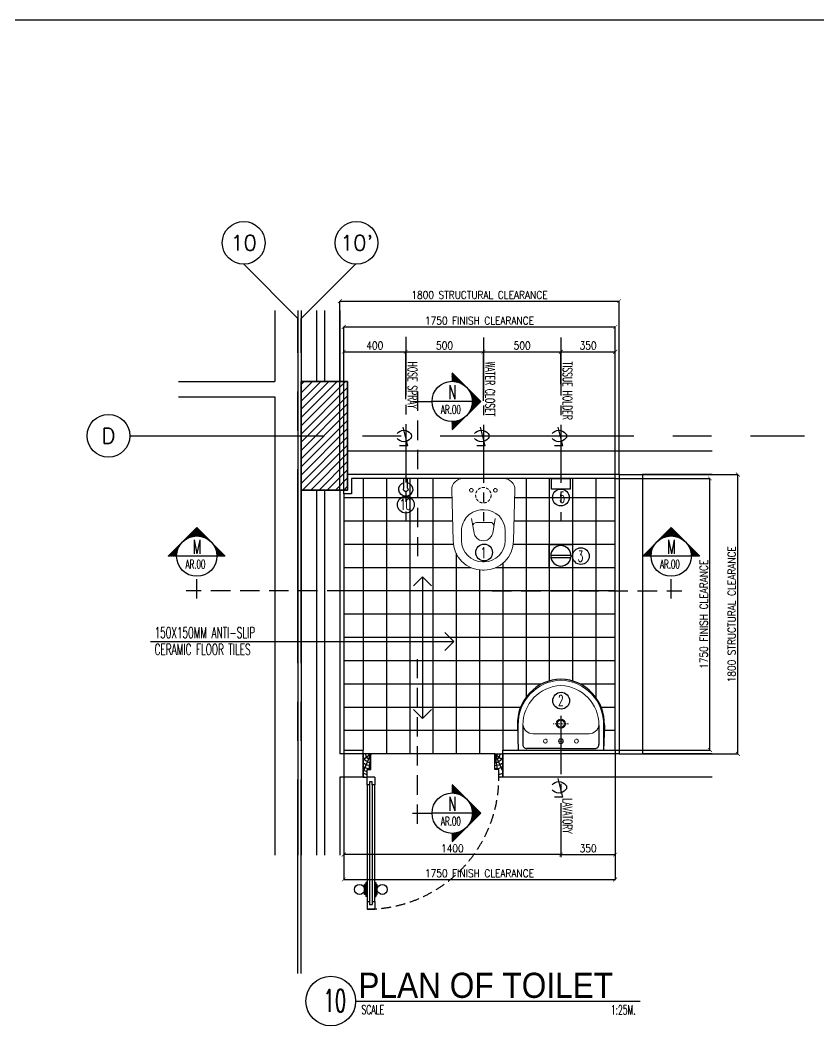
# Model space of a CAD drawing. Extents: x -233600 to -204723, y 166361 to 186286.
# Drawn here: x -214532 to -209382, y 179806 to 186286 of the extents above; entities that cross this region are included whole.
import ezdxf
from ezdxf.enums import TextEntityAlignment as Align

# ---------------------------------------------------------------- set-up
doc = ezdxf.new("R2010")
doc.units = 0
doc.header["$LTSCALE"] = 500
doc.header["$MEASUREMENT"] = 0
for name, pattern in [('CENTER2', [1.125, 0.75, -0.125, 0.125, -0.125]), ('CENTERX2', [4, 2.5, -0.5, 0.5, -0.5]), ('DASHED', [0.75, 0.5, -0.25]), ('HIDDEN', [0.375, 0.25, -0.125]), ('HIDDEN2', [0.1875, 0.125, -0.0625])]:
    doc.linetypes.add(name, pattern=pattern)
doc.layers.get('0').update_dxf_attribs({"linetype": 'CONTINUOUS'})
doc.layers.get('DEFPOINTS').update_dxf_attribs({"linetype": 'CONTINUOUS'})
for name, color, linetype in [('2', 2, 'CONTINUOUS'), ('ARCDIMR', 4, 'CONTINUOUS'), ('AX-CR', 2, 'CONTINUOUS'), ('AX-TXT', 2, 'CONTINUOUS'), ('AXES', 11, 'CENTERX2'), ('AXIS', 11, 'CENTER2'), ('COL', 5, 'CONTINUOUS'), ('DIM-NEW', 4, 'CONTINUOUS'), ('Dimout', 4, 'CONTINUOUS'), ('DOOR', 2, 'CONTINUOUS'), ('DW', 7, 'CONTINUOUS'), ('ELE', 3, 'CONTINUOUS'), ('ELEV-MARK', 6, 'CONTINUOUS'), ('FIX', 2, 'CONTINUOUS'), ('HAT', 8, 'CONTINUOUS'), ('INSUL', 4, 'CONTINUOUS'), ('JUMP', 2, 'CONTINUOUS'), ('Plaster', 7, 'CONTINUOUS'), ('ROOF', 7, 'CONTINUOUS'), ('SANI', 2, 'CONTINUOUS'), ('Tile', 5, 'CONTINUOUS'), ('TITLE', 1, 'CONTINUOUS'), ('TXT', 2, 'CONTINUOUS'), ('TXT1', 2, 'CONTINUOUS'), ('WALL', 6, 'CONTINUOUS'), ('WallPartition', 2, 'CONTINUOUS')]:
    doc.layers.add(name, color=color, linetype=linetype)
doc.styles.add('DIM', font='simplex.shx', dxfattribs={"width": 0.85})
doc.styles.add('ROMANS', font='romans.shx', dxfattribs={"width": 0.6})
doc.styles.add('TTXT', font='swisse.ttf', dxfattribs={"width": 0.9})
doc.dimstyles.new('DIM1-25', dxfattribs={"dimscale": 25, "dimtxt": 2, "dimasz": 1, "dimexe": 0.03, "dimexo": 0.03, "dimgap": 0.6, "dimtad": 1, "dimdec": 0, "dimdsep": 46, "dimtxsty": 'DIM', "dimblk1": 'ARCHTICK', "dimblk2": 'ARCHTICK', "dimsah": 1, "dimcen": 0.09, "dimdle": 0.03, "dimclrd": 256, "dimclrt": 2, "dimadec": 0, "dimazin": 0, "dimtfac": 1, "dimtdec": 0, "dimtix": 1, "dimtmove": 1, "dimatfit": 3, "dimldrblk": 'ARCHTICK', "dimfxl": 0, "dimtvp": 2, "dimtolj": 1, "dimtzin": 0, "dimarcsym": 0})

# ---------------------------------------------------------------- blocks, each defined once
blk = doc.blocks.new('A0-BOX')
at = {"layer": 'TITLE'}
blk.add_line((113.3, 79.7), (0, 79.7), dxfattribs=at)
blk = doc.blocks.new('DOOR90')
at = {"layer": 'DOOR', "color": 0, "linetype": 'ByBlock'}
for p, q in [((-150, 0), (-150, -25)), ((-150, 0), (0, 0)), ((0, -50), (0, 0)), ((-1000, -25), (-1000, -75)), ((-1000, -75), (-1000, -25)), ((-950, -25), (-1000, -25)), ((-970, -42), (-970, -58)), ((-950, -42), (-970, -42)), ((-950, -58), (-970, -58)), ((-950, -25), (-950, -42)), ((-950, -58), (-950, -75)), ((-917.6, -25), (-917.6, -17.8)), ((-827.6, -17.8), (-917.6, -17.8)), ((-905, -17.8), (-905, -8.8)), ((-905, -8.8), (-840.2, -8.8)), ((-905, -17.8), (-840.2, -17.8)), ((-840.2, -17.8), (-840.2, -8.8)), ((-827.6, -25), (-827.6, -17.8)), ((-200, -42), (-200, -25)), ((-200, -25), (-150, -25)), ((-180, -42), (-200, -42)), ((-200, -75), (-200, -58)), ((-200, -58), (-180, -58)), ((-180, -58), (-180, -42)), ((-150, -75), (-150, -25)), ((-150, -25), (-100, -25)), ((-100, -25), (-100, -50)), ((-100, -50), (0, -50)), ((-950, -75), (-1000, -75)), ((-917.6, -75), (-917.6, -82.2)), ((-827.6, -82.2), (-917.6, -82.2)), ((-905, -82.2), (-905, -91.2)), ((-905, -82.2), (-840.2, -82.2)), ((-905, -91.2), (-840.2, -91.2)), ((-840.2, -82.2), (-840.2, -91.2)), ((-827.6, -75), (-827.6, -82.2)), ((-150, -75), (-200, -75)), ((-150, -900), (-150, -875)), ((-150, -875), (-100, -875)), ((0, -900), (-150, -900)), ((-150, -900), (0, -900)), ((-100, -850), (0, -850)), ((-100, -875), (-100, -850)), ((0, -850), (0, -900))]:
    blk.add_line(p, q, dxfattribs=at)
at = {"layer": 'DOOR', "color": 9, "linetype": 'ByBlock'}
for p, q in [((0, -50), (-113.7, 0)), ((0, -50), (-40.1, 0)), ((0, -50), (-100, -36.6)), ((0, -850), (-113.7, -900)), ((0, -850), (-100, -863.4)), ((0, -850), (-40.1, -900))]:
    blk.add_line(p, q, dxfattribs=at)
at = {"layer": 'DOOR', "linetype": 'ByBlock'}
for p, q in [((-200, -25), (-950, -25)), ((-200, -42), (-950, -42)), ((-200, -58), (-950, -58)), ((-950, -75), (-200, -75))]:
    blk.add_line(p, q, dxfattribs=at)
at = {"layer": 'DOOR', "color": 0, "linetype": 'ByBlock'}
for centre in [(-872.6, 23.5), (-872.6, -123.5)]:
    blk.add_circle(centre, 32.4, dxfattribs=at)
at = {"layer": 'DOOR', "color": 9, "linetype": 'ByBlock'}
for centre, radius, start, end in [((0, -50), 154.4, 161.10529, 166.28577), ((0, -50), 134.4, 158.15985, 169.28002), ((0, -50), 94.4, 148.01819, 180), ((0, -50), 74.4, 137.77643, 180), ((0, -50), 114.4, 154.08384, 167.37743), ((0, -50), 54.4, 113.20738, 180), ((0, -50), 34.4, 90, 180), ((0, -50), 14.4, 90, 180), ((0, -850), 154.4, 193.71423, 198.89471), ((0, -850), 134.4, 190.71998, 201.84015), ((0, -850), 94.4, 180, 211.98181), ((0, -850), 74.4, 180, 222.22357), ((0, -850), 54.4, 180, 246.79262), ((0, -850), 34.4, 180, 270), ((0, -850), 14.4, 180, 270)]:
    blk.add_arc(centre, radius, start, end, dxfattribs=at)
at = {"layer": 'DOOR', "linetype": 'HIDDEN', "ltscale": 0.5}
blk.add_arc((-150, -25), 850, 180, 270, dxfattribs=at)
blk = doc.blocks.new('_ARCHTICK')
at = {"color": 0, "linetype": 'ByBlock', "const_width": 0.15}
blk.add_lwpolyline([(-0.5, -0.5), (0.5, 0.5)], dxfattribs=at)
blk = doc.blocks.new('*D109')
at = {"layer": 'DEFPOINTS', "color": 0}
for p in [(-210695.3, 184149.6), (-211045.3, 183940), (-210695.3, 183333.2)]:
    blk.add_point(p, dxfattribs=at)
at = {"layer": 'Dimout', "lineweight": -2}
blk.add_line((-211046, 184149.6), (-210694.5, 184149.6), dxfattribs=at)
at = {"layer": 'Dimout', "color": 0, "lineweight": -2}
for p, q in [((-211045.3, 183940.8), (-211045.3, 184150.4)), ((-210695.3, 183333.9), (-210695.3, 184150.4))]:
    blk.add_line(p, q, dxfattribs=at)
at = {"layer": 'Dimout', "lineweight": -2, "xscale": 25, "yscale": 25, "zscale": 25, "rotation": 180}
blk.add_blockref('_ARCHTICK', (-211045.3, 184149.6), dxfattribs=at)
at = {"layer": 'Dimout', "lineweight": -2, "xscale": 25, "yscale": 25, "zscale": 25}
blk.add_blockref('_ARCHTICK', (-210695.3, 184149.6), dxfattribs=at)
at = {"layer": 'Dimout', "color": 2, "insert": (-210870.3, 184189.6), "char_height": 50, "attachment_point": 5, "style": 'DIM'}
blk.add_mtext('\\A1;350', dxfattribs=at)
blk = doc.blocks.new('*D108')
at = {"layer": 'DEFPOINTS', "color": 0}
for p in [(-211045.3, 184149.6), (-211045.3, 183940), (-211545.3, 183832.2)]:
    blk.add_point(p, dxfattribs=at)
at = {"layer": 'Dimout', "lineweight": -2}
blk.add_line((-211546, 184149.6), (-211044.5, 184149.6), dxfattribs=at)
at = {"layer": 'Dimout', "color": 0, "lineweight": -2}
for p, q in [((-211545.3, 183833), (-211545.3, 184150.4)), ((-211045.3, 183940.8), (-211045.3, 184150.4))]:
    blk.add_line(p, q, dxfattribs=at)
at = {"layer": 'Dimout', "lineweight": -2, "xscale": 25, "yscale": 25, "zscale": 25, "rotation": 180}
blk.add_blockref('_ARCHTICK', (-211545.3, 184149.6), dxfattribs=at)
at = {"layer": 'Dimout', "lineweight": -2, "xscale": 25, "yscale": 25, "zscale": 25}
blk.add_blockref('_ARCHTICK', (-211045.3, 184149.6), dxfattribs=at)
at = {"layer": 'Dimout', "color": 2, "insert": (-211295.3, 184189.6), "char_height": 50, "attachment_point": 5, "style": 'DIM'}
blk.add_mtext('\\A1;500', dxfattribs=at)
blk = doc.blocks.new('*D104')
at = {"layer": 'DEFPOINTS', "color": 0}
for p in [(-210670.3, 184475.7), (-210670.3, 183358.2), (-212470.3, 183258.2)]:
    blk.add_point(p, dxfattribs=at)
at = {"layer": 'Dimout', "lineweight": -2}
blk.add_line((-212471, 184475.7), (-210669.5, 184475.7), dxfattribs=at)
at = {"layer": 'Dimout', "color": 0, "lineweight": -2}
for p, q in [((-212470.3, 183258.9), (-212470.3, 184476.4)), ((-210670.3, 183358.9), (-210670.3, 184476.4))]:
    blk.add_line(p, q, dxfattribs=at)
at = {"layer": 'Dimout', "lineweight": -2, "xscale": 25, "yscale": 25, "zscale": 25, "rotation": 180}
blk.add_blockref('_ARCHTICK', (-212470.3, 184475.7), dxfattribs=at)
at = {"layer": 'Dimout', "lineweight": -2, "xscale": 25, "yscale": 25, "zscale": 25}
blk.add_blockref('_ARCHTICK', (-210670.3, 184475.7), dxfattribs=at)
at = {"layer": 'Dimout', "color": 2, "insert": (-211570.3, 184515.7), "char_height": 50, "attachment_point": 5, "style": 'DIM'}
blk.add_mtext('\\A1;1800 STRUCTURAL CLEARANCE', dxfattribs=at)
blk = doc.blocks.new('*D105')
at = {"layer": 'DEFPOINTS', "color": 0}
for p in [(-210695.3, 184309.8), (-210695.3, 183408.2), (-212445.3, 183233.2)]:
    blk.add_point(p, dxfattribs=at)
at = {"layer": 'Dimout', "lineweight": -2}
blk.add_line((-212446, 184309.8), (-210694.5, 184309.8), dxfattribs=at)
at = {"layer": 'Dimout', "color": 0, "lineweight": -2}
for p, q in [((-212445.3, 183233.9), (-212445.3, 184310.6)), ((-210695.3, 183408.9), (-210695.3, 184310.6))]:
    blk.add_line(p, q, dxfattribs=at)
at = {"layer": 'Dimout', "lineweight": -2, "xscale": 25, "yscale": 25, "zscale": 25, "rotation": 180}
blk.add_blockref('_ARCHTICK', (-212445.3, 184309.8), dxfattribs=at)
at = {"layer": 'Dimout', "lineweight": -2, "xscale": 25, "yscale": 25, "zscale": 25}
blk.add_blockref('_ARCHTICK', (-210695.3, 184309.8), dxfattribs=at)
at = {"layer": 'Dimout', "color": 2, "insert": (-211570.3, 184349.8), "char_height": 50, "attachment_point": 5, "style": 'DIM'}
blk.add_mtext('\\A1;1750 FINISH CLEARANCE', dxfattribs=at)
blk = doc.blocks.new('*D106')
at = {"layer": 'DEFPOINTS', "color": 0}
for p in [(-212045.3, 184149.6), (-212045.3, 183843.3), (-212445.3, 183233.2)]:
    blk.add_point(p, dxfattribs=at)
at = {"layer": 'Dimout', "lineweight": -2}
blk.add_line((-212446, 184149.6), (-212044.5, 184149.6), dxfattribs=at)
at = {"layer": 'Dimout', "color": 0, "lineweight": -2}
for p, q in [((-212445.3, 183233.9), (-212445.3, 184150.4)), ((-212045.3, 183844), (-212045.3, 184150.4))]:
    blk.add_line(p, q, dxfattribs=at)
at = {"layer": 'Dimout', "lineweight": -2, "xscale": 25, "yscale": 25, "zscale": 25, "rotation": 180}
blk.add_blockref('_ARCHTICK', (-212445.3, 184149.6), dxfattribs=at)
at = {"layer": 'Dimout', "lineweight": -2, "xscale": 25, "yscale": 25, "zscale": 25}
blk.add_blockref('_ARCHTICK', (-212045.3, 184149.6), dxfattribs=at)
at = {"layer": 'Dimout', "color": 2, "insert": (-212245.3, 184189.6), "char_height": 50, "attachment_point": 5, "style": 'DIM'}
blk.add_mtext('\\A1;400', dxfattribs=at)
blk = doc.blocks.new('*D107')
at = {"layer": 'DEFPOINTS', "color": 0}
for p in [(-211545.3, 184149.6), (-212045.3, 183843.3), (-211545.3, 183832.2)]:
    blk.add_point(p, dxfattribs=at)
at = {"layer": 'Dimout', "lineweight": -2}
blk.add_line((-212046, 184149.6), (-211544.5, 184149.6), dxfattribs=at)
at = {"layer": 'Dimout', "color": 0, "lineweight": -2}
for p, q in [((-212045.3, 183844), (-212045.3, 184150.4)), ((-211545.3, 183833), (-211545.3, 184150.4))]:
    blk.add_line(p, q, dxfattribs=at)
at = {"layer": 'Dimout', "lineweight": -2, "xscale": 25, "yscale": 25, "zscale": 25, "rotation": 180}
blk.add_blockref('_ARCHTICK', (-212045.3, 184149.6), dxfattribs=at)
at = {"layer": 'Dimout', "lineweight": -2, "xscale": 25, "yscale": 25, "zscale": 25}
blk.add_blockref('_ARCHTICK', (-211545.3, 184149.6), dxfattribs=at)
at = {"layer": 'Dimout', "color": 2, "insert": (-211795.3, 184189.6), "char_height": 50, "attachment_point": 5, "style": 'DIM'}
blk.add_mtext('\\A1;500', dxfattribs=at)
blk = doc.blocks.new('*D110')
at = {"layer": 'DEFPOINTS', "color": 0}
for p in [(-212445.3, 181683.2), (-210695.3, 181508.2), (-210695.3, 180749.4)]:
    blk.add_point(p, dxfattribs=at)
at = {"layer": 'Dimout', "color": 0, "lineweight": -2}
for p, q in [((-212445.3, 181682.4), (-212445.3, 180748.7)), ((-210695.3, 181507.4), (-210695.3, 180748.7))]:
    blk.add_line(p, q, dxfattribs=at)
at = {"layer": 'Dimout', "lineweight": -2}
blk.add_line((-212446, 180749.4), (-210694.5, 180749.4), dxfattribs=at)
at = {"layer": 'Dimout', "lineweight": -2, "xscale": 25, "yscale": 25, "zscale": 25, "rotation": 180}
blk.add_blockref('_ARCHTICK', (-212445.3, 180749.4), dxfattribs=at)
at = {"layer": 'Dimout', "lineweight": -2, "xscale": 25, "yscale": 25, "zscale": 25}
blk.add_blockref('_ARCHTICK', (-210695.3, 180749.4), dxfattribs=at)
at = {"layer": 'Dimout', "color": 2, "insert": (-211570.3, 180789.4), "char_height": 50, "attachment_point": 5, "style": 'DIM'}
blk.add_mtext('\\A1;1750 FINISH CLEARANCE', dxfattribs=at)
blk = doc.blocks.new('*D111')
at = {"layer": 'DEFPOINTS', "color": 0}
for p in [(-210695.3, 181583.2), (-211045.3, 180976.3), (-210695.3, 180909.6)]:
    blk.add_point(p, dxfattribs=at)
at = {"layer": 'Dimout', "color": 0, "lineweight": -2}
for p, q in [((-210695.3, 181582.4), (-210695.3, 180908.9)), ((-211045.3, 180975.6), (-211045.3, 180908.9))]:
    blk.add_line(p, q, dxfattribs=at)
at = {"layer": 'Dimout', "lineweight": -2}
blk.add_line((-211046, 180909.6), (-210694.5, 180909.6), dxfattribs=at)
at = {"layer": 'Dimout', "lineweight": -2, "xscale": 25, "yscale": 25, "zscale": 25, "rotation": 180}
blk.add_blockref('_ARCHTICK', (-211045.3, 180909.6), dxfattribs=at)
at = {"layer": 'Dimout', "lineweight": -2, "xscale": 25, "yscale": 25, "zscale": 25}
blk.add_blockref('_ARCHTICK', (-210695.3, 180909.6), dxfattribs=at)
at = {"layer": 'Dimout', "color": 2, "insert": (-210870.3, 180949.6), "char_height": 50, "attachment_point": 5, "style": 'DIM'}
blk.add_mtext('\\A1;350', dxfattribs=at)
blk = doc.blocks.new('LAV1')
at = {"layer": 'FIX', "linetype": 'DASHED', "lineweight": 20, "ltscale": 0.05}
for p, q in [((-0.5, 170), (-0.5, 270)), ((-0.5, 170), (-0.5, 270)), ((49.5, 220), (-50.5, 220))]:
    blk.add_line(p, q, dxfattribs=at)
at = {"layer": 'FIX', "linetype": 'ByBlock', "ltscale": 0.3}
for p, q in [((-280, 210), (-275, 50)), ((-245, 210), (-245, 85)), ((245, 210), (245, 85)), ((280, 210), (275, 50)), ((0, 60), (-220.2, 60)), ((0, 60), (220.2, 60))]:
    blk.add_line(p, q, dxfattribs=at)
at = {"layer": 'FIX', "linetype": 'Continuous', "lineweight": 20}
for p, q in [((-275, 210), (-275, 50)), ((275, 210), (275, 50)), ((0, 155), (-181.4, 155)), ((0, 155), (181.4, 155)), ((0, 50), (-275, 50)), ((0, 50), (-252.5, 50)), ((0, 50), (252.5, 50)), ((0, 50), (275, 50))]:
    blk.add_line(p, q, dxfattribs=at)
at = {"layer": 'FIX', "lineweight": 20}
for p, q in [((15.6, 107.5), (-15.5, 107.5)), ((0, 92), (0, 123))]:
    blk.add_line(p, q, dxfattribs=at)
for centre, radius in [((-0.5, 220), 29.5), ((-0.5, 220), 22.5), ((0, 107.5), 15.5)]:
    blk.add_circle(centre, radius, dxfattribs=at)
at = {"layer": 'FIX', "linetype": 'HIDDEN', "lineweight": 20, "ltscale": 0.05}
for centre in [(-100, 107.5), (100, 107.5)]:
    blk.add_circle(centre, 12.4, dxfattribs=at)
at = {"layer": 'FIX', "linetype": 'ByBlock', "ltscale": 0.3}
for centre, radius, start, end in [((6.9, 220), 287, 91.37765, 182.00641), ((-6.9, 220), 287, 357.99359, 88.62235), ((-220.1, 84.9), 24.9, 179.70214, 269.94861), ((220.1, 84.9), 24.9, 270.05139, 0.29786)]:
    blk.add_arc(centre, radius, start, end, dxfattribs=at)
at = {"layer": 'FIX', "linetype": 'Continuous', "lineweight": 20}
for centre, radius, start, end in [((8.4, 216.7), 283.4, 91.6988, 181.35097), ((7.6, 212.5), 252.7, 91.73281, 180.48842), ((-8.4, 216.7), 283.4, 358.64903, 88.3012), ((-7.6, 212.5), 252.7, 359.51158, 88.26719), ((-179.2, 221.8), 66.9, 190.20056, 268.07863), ((179.2, 221.8), 66.9, 271.92137, 349.79944)]:
    blk.add_arc(centre, radius, start, end, dxfattribs=at)
blk = doc.blocks.new('*X7')
at = {"color": 0}
for p, q in [((14608, 7877), (14819, 8088)), ((14625, 7890), (14821, 8086)), ((14637, 7899), (14823, 8084)), ((14647, 7905), (14825, 8082)), ((14656, 7910), (14826, 8081)), ((14664, 7915), (14828, 8079)), ((14671, 7919), (14830, 8077)), ((14678, 7922), (14832, 8075)), ((14685, 7925), (14833, 8073)), ((14691, 7928), (14835, 8072)), ((14697, 7930), (14837, 8070)), ((14703, 7933), (14839, 8068)), ((14709, 7935), (14841, 8066)), ((14714, 7937), (14842, 8065)), ((14719, 7938), (14844, 8063)), ((14725, 7940), (14846, 8061)), ((14730, 7941), (14848, 8059)), ((14734, 7943), (14849, 8058)), ((14739, 7944), (14851, 8056)), ((14744, 7945), (14853, 8054)), ((14749, 7946), (14855, 8052)), ((14753, 7947), (14856, 8051)), ((14757, 7948), (14858, 8049)), ((14762, 7949), (14860, 8047)), ((14766, 7950), (14862, 8045)), ((14770, 7950), (14863, 8043)), ((14774, 7951), (14865, 8042)), ((14778, 7951), (14867, 8040)), ((14782, 7952), (14869, 8038)), ((14786, 7952), (14871, 8036)), ((14790, 7953), (14872, 8035)), ((14794, 7953), (14874, 8033)), ((14798, 7953), (14876, 8031)), ((14802, 7953), (14878, 8029)), ((14805, 7954), (14879, 8028)), ((14809, 7954), (14881, 8026)), ((14813, 7954), (14883, 8024)), ((14816, 7954), (14885, 8022)), ((14820, 7954), (14886, 8020)), ((14823, 7954), (14888, 8019)), ((14827, 7954), (14890, 8017)), ((14830, 7954), (14892, 8015)), ((14834, 7953), (14894, 8013)), ((14837, 7953), (14895, 8012)), ((14840, 7953), (14897, 8010)), ((14844, 7953), (14899, 8008)), ((14847, 7953), (14901, 8006)), ((14850, 7952), (14902, 8005)), ((14853, 7952), (14904, 8003)), ((14856, 7952), (14906, 8001)), ((14860, 7951), (14908, 7999)), ((14863, 7951), (14909, 7997)), ((14866, 7950), (14911, 7996)), ((14869, 7950), (14913, 7994)), ((14872, 7949), (14915, 7992)), ((14875, 7949), (14917, 7990)), ((14878, 7948), (14918, 7989)), ((14881, 7948), (14920, 7987)), ((14884, 7947), (14922, 7985)), ((14887, 7947), (14924, 7983)), ((14890, 7946), (14925, 7982)), ((14893, 7945), (14927, 7980)), ((14895, 7945), (14929, 7978)), ((14898, 7944), (14931, 7976)), ((14901, 7943), (14932, 7974)), ((14904, 7942), (14934, 7973)), ((14907, 7942), (14936, 7971)), ((14909, 7941), (14938, 7969)), ((14912, 7940), (14939, 7967)), ((14915, 7939), (14941, 7966)), ((14917, 7938), (14943, 7964)), ((14920, 7937), (14945, 7962)), ((14923, 7937), (14947, 7960)), ((14925, 7936), (14948, 7959)), ((14928, 7935), (14950, 7957)), ((14931, 7934), (14952, 7955)), ((14933, 7933), (14954, 7953)), ((14936, 7932), (14955, 7952)), ((14938, 7931), (14957, 7950)), ((14941, 7930), (14959, 7948)), ((14943, 7929), (14961, 7946)), ((14946, 7928), (14962, 7944)), ((14948, 7927), (14964, 7943)), ((14951, 7926), (14966, 7941)), ((14953, 7925), (14968, 7939)), ((14360, 7629), (14571, 7839)), ((14364, 7629), (14557, 7822)), ((14368, 7629), (14549, 7810)), ((14371, 7629), (14542, 7800)), ((14375, 7629), (14537, 7791)), ((14378, 7629), (14533, 7783)), ((14956, 7923), (14970, 7937)), ((14958, 7922), (14971, 7936)), ((14960, 7921), (14973, 7934)), ((14963, 7920), (14975, 7932)), ((14965, 7919), (14977, 7930)), ((14967, 7918), (14978, 7929)), ((14970, 7916), (14980, 7927)), ((14972, 7915), (14982, 7925)), ((14974, 7914), (14984, 7923)), ((14977, 7913), (14985, 7921)), ((14979, 7911), (14987, 7920)), ((14981, 7910), (14989, 7918)), ((14983, 7909), (14991, 7916)), ((14986, 7908), (14993, 7914)), ((14988, 7906), (14994, 7913)), ((14990, 7905), (14996, 7911)), ((14992, 7903), (14998, 7909)), ((14994, 7902), (15000, 7907)), ((14997, 7901), (15001, 7906)), ((14999, 7899), (15003, 7904)), ((15001, 7898), (15005, 7902)), ((15003, 7896), (15007, 7900)), ((15005, 7895), (15008, 7898)), ((15007, 7894), (15010, 7897)), ((15009, 7892), (15012, 7895)), ((15011, 7891), (15014, 7893)), ((15013, 7889), (15016, 7891)), ((15015, 7888), (15017, 7890)), ((15017, 7886), (15019, 7888)), ((15019, 7884), (15021, 7886)), ((15021, 7883), (15023, 7884)), ((15023, 7881), (15024, 7883)), ((15025, 7880), (15026, 7881)), ((15027, 7878), (15028, 7879)), ((15029, 7877), (15030, 7877)), ((15031, 7875), (15031, 7875)), ((15033, 7873), (15033, 7874)), ((15035, 7872), (15035, 7872)), ((15036, 7870), (15037, 7870)), ((15038, 7868), (15038, 7868)), ((15040, 7867), (15040, 7867)), ((15042, 7865), (15042, 7865)), ((15044, 7863), (15044, 7863)), ((15046, 7861), (15046, 7861)), ((15047, 7860), (15047, 7860)), ((15051, 7856), (15051, 7856)), ((15053, 7854), (15053, 7854)), ((15054, 7852), (15054, 7853)), ((15056, 7851), (15056, 7851)), ((15058, 7849), (15058, 7849)), ((15059, 7847), (15060, 7847)), ((15061, 7845), (15061, 7845)), ((15063, 7843), (15063, 7844)), ((15064, 7841), (15065, 7842)), ((15066, 7839), (15067, 7840)), ((15068, 7837), (15069, 7838)), ((15069, 7836), (15070, 7837)), ((15071, 7834), (15072, 7835)), ((15072, 7832), (15074, 7833)), ((15074, 7830), (15076, 7831)), ((15076, 7828), (15077, 7830)), ((15077, 7826), (15079, 7828)), ((15079, 7824), (15081, 7826)), ((15080, 7822), (15083, 7824)), ((15082, 7820), (15084, 7822)), ((15083, 7818), (15086, 7821)), ((15085, 7815), (15088, 7819)), ((15086, 7813), (15090, 7817)), ((15087, 7811), (15092, 7815)), ((15089, 7809), (15093, 7814)), ((15090, 7807), (15095, 7812)), ((15092, 7805), (15097, 7810)), ((15093, 7803), (15099, 7808)), ((15094, 7801), (15100, 7807)), ((15096, 7798), (15102, 7805)), ((15097, 7796), (15104, 7803)), ((15098, 7794), (15106, 7801)), ((15100, 7792), (15107, 7799)), ((15101, 7790), (15109, 7798)), ((15102, 7787), (15111, 7796)), ((15104, 7785), (15113, 7794)), ((15105, 7783), (15115, 7792)), ((15106, 7780), (15116, 7791)), ((15107, 7778), (15118, 7789)), ((15108, 7776), (15120, 7787)), ((15110, 7773), (15122, 7785)), ((15111, 7771), (15123, 7784)), ((15112, 7769), (15125, 7782)), ((15113, 7766), (15127, 7780)), ((15114, 7764), (15129, 7778)), ((15115, 7761), (15130, 7777)), ((14382, 7629), (14529, 7776)), ((14385, 7629), (14525, 7769)), ((14389, 7629), (14522, 7762)), ((14392, 7629), (14519, 7756)), ((14396, 7629), (14517, 7750)), ((14399, 7629), (14515, 7744)), ((14403, 7629), (14513, 7739)), ((14406, 7629), (14511, 7733)), ((14410, 7629), (14509, 7728)), ((14413, 7629), (14507, 7723)), ((14417, 7629), (14506, 7718)), ((14421, 7629), (14505, 7713)), ((14424, 7629), (14503, 7708)), ((14428, 7629), (14502, 7703)), ((14431, 7629), (14501, 7699)), ((14435, 7629), (14500, 7694)), ((14438, 7629), (14499, 7690)), ((14442, 7629), (14499, 7686)), ((14445, 7629), (14498, 7681)), ((14449, 7629), (14497, 7677)), ((14452, 7629), (14497, 7673)), ((14456, 7629), (14496, 7669)), ((14459, 7629), (14496, 7665)), ((14463, 7629), (14495, 7661)), ((14466, 7629), (14495, 7657)), ((14470, 7629), (14494, 7653)), ((14474, 7629), (14494, 7649)), ((14477, 7629), (14494, 7646)), ((14481, 7629), (14494, 7642)), ((14484, 7629), (14494, 7638)), ((14488, 7629), (14494, 7635)), ((14491, 7629), (14494, 7631)), ((15116, 7759), (15132, 7775)), ((15117, 7756), (15134, 7773)), ((15118, 7754), (15136, 7771)), ((15119, 7751), (15137, 7769)), ((15121, 7749), (15139, 7768)), ((15122, 7746), (15141, 7766)), ((15122, 7744), (15143, 7764)), ((15123, 7741), (15145, 7762)), ((15124, 7739), (15146, 7761)), ((15125, 7736), (15148, 7759)), ((15126, 7733), (15150, 7757)), ((15127, 7731), (15152, 7755)), ((15128, 7728), (15153, 7754)), ((15129, 7725), (15155, 7752)), ((15130, 7723), (15157, 7750)), ((15130, 7720), (15159, 7748)), ((15131, 7717), (15160, 7746)), ((15132, 7714), (15162, 7745)), ((15133, 7712), (15164, 7743)), ((15133, 7709), (15166, 7741)), ((15134, 7706), (15168, 7739)), ((15135, 7703), (15169, 7738)), ((15136, 7700), (15171, 7736)), ((15136, 7697), (15173, 7734)), ((15137, 7695), (15175, 7732)), ((15137, 7692), (15176, 7731)), ((15138, 7689), (15178, 7729)), ((15139, 7686), (15180, 7727)), ((15139, 7683), (15182, 7725)), ((15140, 7680), (15183, 7723)), ((15140, 7676), (15185, 7722)), ((15140, 7673), (15187, 7720)), ((15141, 7670), (15189, 7718)), ((15141, 7667), (15191, 7716)), ((15142, 7664), (15192, 7715)), ((15142, 7661), (15194, 7713)), ((15142, 7658), (15196, 7711)), ((15143, 7654), (15198, 7709)), ((15143, 7651), (15199, 7708)), ((15143, 7648), (15201, 7706)), ((15143, 7644), (15203, 7704)), ((15143, 7641), (15205, 7702)), ((15143, 7637), (15206, 7700)), ((15143, 7634), (15208, 7699)), ((15144, 7631), (15210, 7697)), ((15145, 7629), (15212, 7695)), ((15149, 7629), (15214, 7693)), ((15152, 7629), (15215, 7692)), ((15156, 7629), (15217, 7690)), ((15159, 7629), (15219, 7688)), ((15163, 7629), (15221, 7686)), ((15167, 7629), (15222, 7685)), ((15170, 7629), (15224, 7683)), ((15174, 7629), (15226, 7681)), ((15177, 7629), (15228, 7679)), ((15181, 7629), (15229, 7678)), ((15184, 7629), (15231, 7676)), ((15188, 7629), (15233, 7674)), ((15191, 7629), (15235, 7672)), ((15195, 7629), (15236, 7670)), ((15198, 7629), (15238, 7669)), ((15202, 7629), (15240, 7667)), ((15205, 7629), (15242, 7665)), ((15209, 7629), (15244, 7663)), ((15212, 7629), (15245, 7662)), ((15216, 7629), (15247, 7660)), ((15220, 7629), (15249, 7658)), ((15223, 7629), (15251, 7656)), ((15227, 7629), (15252, 7655)), ((15230, 7629), (15254, 7653)), ((15234, 7629), (15256, 7651)), ((15237, 7629), (15258, 7649)), ((15241, 7629), (15259, 7647)), ((15244, 7629), (15261, 7646)), ((15248, 7629), (15263, 7644)), ((15251, 7629), (15265, 7642)), ((15255, 7629), (15267, 7640)), ((15258, 7629), (15268, 7639)), ((15262, 7629), (15270, 7637)), ((15266, 7629), (15272, 7635)), ((15269, 7629), (15274, 7633)), ((15273, 7629), (15275, 7632)), ((15276, 7629), (15277, 7630))]:
    blk.add_line(p, q, dxfattribs=at)
blk = doc.blocks.new('SCNTR', base_point=(3632.66, 549.66))
for q in [(3633.89, 554.57), (3636.1, 543.44)]:
    blk.add_line((3631.12, 543.44), q)
for centre, radius, start, end in [((3630.8, 549.38), 1.99, 133.30843, 182.47887), ((3630.8, 549.21), 1.99, 177.52113, 226.69157), ((3633.47, 547.5), 5.23, 39.48835, 140.51165), ((3633.47, 551.09), 5.23, 219.48835, 320.51165)]:
    blk.add_arc(centre, radius, start, end)
blk = doc.blocks.new('*D112')
at = {"layer": 'DEFPOINTS', "color": 0}
for p in [(-212445.3, 181583.2), (-211045.3, 180976.3), (-212445.3, 180909.6)]:
    blk.add_point(p, dxfattribs=at)
at = {"layer": 'Dimout', "color": 0, "lineweight": -2}
for p, q in [((-212445.3, 181582.4), (-212445.3, 180908.9)), ((-211045.3, 180975.6), (-211045.3, 180908.9))]:
    blk.add_line(p, q, dxfattribs=at)
at = {"layer": 'Dimout', "lineweight": -2}
blk.add_line((-211044.5, 180909.6), (-212446, 180909.6), dxfattribs=at)
at = {"layer": 'Dimout', "lineweight": -2, "xscale": 25, "yscale": 25, "zscale": 25, "rotation": 180}
blk.add_blockref('_ARCHTICK', (-212445.3, 180909.6), dxfattribs=at)
at = {"layer": 'Dimout', "lineweight": -2, "xscale": 25, "yscale": 25, "zscale": 25}
blk.add_blockref('_ARCHTICK', (-211045.3, 180909.6), dxfattribs=at)
at = {"layer": 'Dimout', "color": 2, "insert": (-211745.3, 180949.6), "char_height": 50, "attachment_point": 5, "style": 'DIM'}
blk.add_mtext('\\A1;1400', dxfattribs=at)
blk = doc.blocks.new('A$C785E76E1')
at = {"layer": 'JUMP'}
for p, q in [((0.033, 0.0529), (0.033, 0.1149)), ((0.057, 0.0529), (0.057, 0.1149))]:
    blk.add_line(p, q, dxfattribs=at)
for radius, start, end in [(0.045, 105.47818, 74.52182), (0.0144, 146.44269, 33.55731)]:
    blk.add_arc((0.045, 0.045), radius, start, end, dxfattribs=at)
blk = doc.blocks.new('A$C67076F16')
at = {"layer": 'DIM-NEW'}
for p, q in [((0.0127, 0.0913), (0.1876, 0.0913)), ((0.0138, 0.1136), (0.1863, 0.1136))]:
    blk.add_line(p, q, dxfattribs=at)
at = {"layer": 'DW'}
blk.add_lwpolyline([(0, 0.2), (0, 0), (0.2, 0), (0.2, 0.2)], close=True, dxfattribs=at)
at = {"layer": 'FIX', "color": 2}
blk.add_circle((0.1, 0.0983), 0.0876, dxfattribs=at)
blk = doc.blocks.new('AXU')
at = {"layer": 'AX-CR'}
blk.add_circle((0, 350), 350, dxfattribs=at)
at = {"layer": 'AX-TXT', "style": 'ROMANS'}
blk.add_attdef('AX', text='', height=250, dxfattribs=at).set_placement((0, 350), align=Align.MIDDLE)
blk = doc.blocks.new('WC1')
at = {"layer": 'FIX', "lineweight": 20}
for p, q in [((-210, 203.8), (-538, 193.8)), ((-475, 140.8), (-538, 140.8)), ((-394.8, 75.7), (-490.4, 60.1)), ((-727, 4.8), (-727, -4.8)), ((-674, 4.8), (-674, -4.8)), ((-533.7, 24.2), (-539.5, 0)), ((-539.5, 0), (-533.7, -24.2)), ((-339, 4.8), (-339, -4.8)), ((-490.4, -60.1), (-394.8, -75.7)), ((-538, -140.8), (-475, -140.8)), ((-538, -193.8), (-210, -203.8))]:
    blk.add_line(p, q, dxfattribs=at)
at = {"layer": 'FIX', "linetype": 'Continuous', "lineweight": 20}
blk.add_line((-420.1, -47.3), (-420.4, 44.6), dxfattribs=at)
at = {"layer": 'FIX', "lineweight": 20}
blk.add_lwpolyline([(-213.2, -203.8), (-210, -203.8, 0.414214), (-137, -130.8), (-137, 0), (-137, 130.8, 0.414214), (-210, 203.8)], format="xyb", dxfattribs=at)
at = {"layer": 'FIX', "linetype": 'HIDDEN', "lineweight": 20, "ltscale": 0.05}
for centre in [(-213.2, 77.5), (-213.2, -77.5)]:
    blk.add_circle(centre, 11.6, dxfattribs=at)
at = {"layer": 'FIX', "linetype": 'HIDDEN2', "lineweight": 20, "ltscale": 0.3}
blk.add_circle((-245, 0), 49.8, dxfattribs=at)
at = {"layer": 'FIX', "lineweight": 20}
for centre, radius, start, end in [((-538, 4.8), 189, 90, 180), ((-538, 4.8), 136, 90, 180), ((-475, 4.8), 136, 360, 90), ((-473, -6.9), 68.2, 128.92417, 152.84682), ((-464.4, -17.6), 82, 108.49595, 128.92417), ((-538, -4.8), 189, 180, 270), ((-538, -4.8), 136, 180, 270), ((-473, 6.9), 68.2, 207.15318, 231.07583), ((-464.4, 17.6), 82, 231.07583, 251.50405), ((-475, -4.8), 136, 270, 0)]:
    blk.add_arc(centre, radius, start, end, dxfattribs=at)
at = {"layer": 'FIX', "linetype": 'Continuous', "lineweight": 20}
for centre, start, end in [((-442.7, 45.5), 357.66621, 91.61215), ((-442.4, -45.6), 268.38785, 2.33379)]:
    blk.add_arc(centre, 22.3, start, end, dxfattribs=at)
blk = doc.blocks.new('C11')
at = {"layer": 'HAT'}
h = blk.add_hatch(dxfattribs=at)
h.set_pattern_fill('ANSI31', color=256, scale=300, style=0)
h.set_pattern_definition([(45, (-248556.182, -75061.005), (-26.5165043, 26.5165043), [])])
h.paths.add_polyline_path([(300, 700), (0, 700), (0, 350), (300, 350)])
h.paths.add_polyline_path([(300, 350), (0, 350), (0, 0), (300, 0)])
at = {"layer": 'COL'}
blk.add_lwpolyline([(300, 700), (300, 0), (0, 0), (0, 700)], close=True, dxfattribs=at)
blk = doc.blocks.new('*D114')
at = {"layer": 'DEFPOINTS', "color": 0}
for p in [(-210695.3, 183333.2), (-210084.3, 183333.2), (-210695.3, 181583.2)]:
    blk.add_point(p, dxfattribs=at)
at = {"layer": 'Dimout', "color": 0, "lineweight": -2}
for p, q in [((-210694.5, 183333.2), (-210083.5, 183333.2)), ((-210694.5, 181583.2), (-210083.5, 181583.2))]:
    blk.add_line(p, q, dxfattribs=at)
at = {"layer": 'Dimout', "lineweight": -2}
blk.add_line((-210084.3, 181582.4), (-210084.3, 183333.9), dxfattribs=at)
at = {"layer": 'Dimout', "lineweight": -2, "xscale": 25, "yscale": 25, "zscale": 25}
for p, rotation in [((-210084.3, 183333.2), 90), ((-210084.3, 181583.2), 270)]:
    blk.add_blockref('_ARCHTICK', p, dxfattribs=dict(at, rotation=rotation))
at = {"layer": 'Dimout', "color": 2, "insert": (-210124.3, 182458.2), "char_height": 50, "attachment_point": 5, "rotation": 90, "style": 'DIM'}
blk.add_mtext('\\A1;1750 FINISH CLEARANCE', dxfattribs=at)
blk = doc.blocks.new('*D113')
at = {"layer": 'DEFPOINTS', "color": 0}
for p in [(-210670.3, 183358.2), (-209904.2, 183358.2), (-210670.3, 181558.2)]:
    blk.add_point(p, dxfattribs=at)
at = {"layer": 'Dimout', "color": 0, "lineweight": -2}
for p, q in [((-210669.5, 183358.2), (-209903.5, 183358.2)), ((-210669.5, 181558.2), (-209903.5, 181558.2))]:
    blk.add_line(p, q, dxfattribs=at)
at = {"layer": 'Dimout', "lineweight": -2}
blk.add_line((-209904.2, 181557.4), (-209904.2, 183358.9), dxfattribs=at)
at = {"layer": 'Dimout', "lineweight": -2, "xscale": 25, "yscale": 25, "zscale": 25}
for p, rotation in [((-209904.2, 183358.2), 90), ((-209904.2, 181558.2), 270)]:
    blk.add_blockref('_ARCHTICK', p, dxfattribs=dict(at, rotation=rotation))
at = {"layer": 'Dimout', "color": 2, "insert": (-209944.2, 182458.2), "char_height": 50, "attachment_point": 5, "rotation": 90, "style": 'DIM'}
blk.add_mtext('\\A1;1800 STRUCTURAL CLEARANCE', dxfattribs=at)

msp = doc.modelspace()

# ---------------------------------------------------------------- linework, layer by layer
at = {"layer": '2'}
msp.add_lwpolyline([(-210985.3, 183333.2), (-210985.3, 183264.3), (-211105.3, 183264.3), (-211105.3, 183333.2)], close=True, dxfattribs=at)
at = {"layer": 'AXES'}
for p, q in [((-212740.3, 184363.3), (-213090.3, 184713.3)), ((-212720.3, 184363.3), (-212370.3, 184713.3)), ((-212740.3, 180143), (-212740.3, 184363.3)), ((-212720.3, 180143), (-212720.3, 184363.3)), ((-213824.2, 183608.2), (-209474.9, 183608.2))]:
    msp.add_line(p, q, dxfattribs=at)
at = {"layer": 'AXIS'}
for p, q in [((-212045.3, 184244.7), (-212045.3, 183062)), ((-211545.3, 184241.7), (-211545.3, 183059)), ((-211045.3, 184241.7), (-211045.3, 183059)), ((-211045.3, 181803.2), (-211045.3, 180893.8))]:
    msp.add_line(p, q, dxfattribs=at)
at = {"layer": 'ELE'}
for p, q in [((-211936.9, 182698.7), (-211936.9, 181785.6)), ((-213691.3, 182282.7), (-211735, 182282.7))]:
    msp.add_line(p, q, dxfattribs=at)
at = {"layer": 'ELEV-MARK', "color": 6}
for p, q in [((-211746.2, 184013.1), (-211562.4, 183829.2)), ((-211616.2, 183829.2), (-211876.2, 183829.2)), ((-211746.2, 183645.4), (-211562.4, 183829.2)), ((-213576.6, 182832.7), (-213392.8, 183016.6)), ((-213208.9, 182832.7), (-213392.8, 183016.6)), ((-210518.1, 182832.7), (-210334.2, 183016.6)), ((-210150.4, 182832.7), (-210334.2, 183016.6)), ((-213262.8, 182832.7), (-213522.8, 182832.7)), ((-210204.2, 182832.7), (-210464.2, 182832.7)), ((-211746.2, 181360.4), (-211562.4, 181176.6)), ((-211616.2, 181176.6), (-211876.2, 181176.6)), ((-211746.2, 180992.7), (-211562.4, 181176.6))]:
    msp.add_line(p, q, dxfattribs=at)
at = {"layer": 'ELEV-MARK', "color": 6, "linetype": 'HIDDEN'}
for p, q in [((-211970.8, 183893.4), (-211970.8, 182833.1)), ((-211876.2, 183827.1), (-212019.6, 183827.1)), ((-213392.8, 182559.4), (-213392.8, 182702.7)), ((-210334.2, 182559.4), (-210334.2, 182702.7)), ((-212238.7, 182608.2), (-213461.2, 182608.2)), ((-211488.3, 182608.2), (-210265.8, 182608.2)), ((-211970.8, 181108.1), (-211970.8, 182168.4)), ((-211876.2, 181174.4), (-212019.6, 181174.4))]:
    msp.add_line(p, q, dxfattribs=at)
at = {"layer": 'ELEV-MARK', "color": 6}
for centre in [(-211746.2, 183829.2), (-213392.8, 182832.7), (-210334.2, 182832.7), (-211746.2, 181176.6)]:
    msp.add_circle(centre, 130, dxfattribs=at)
at = {"layer": 'FIX'}
msp.add_line((-212033.3, 183333.2), (-212057.3, 183333.2), dxfattribs=at)
at = {"layer": 'FIX', "color": 2}
for centre in [(-211045.3, 183210.3), (-212045.3, 183164.3), (-211540.5, 182855.9), (-210916.3, 182833.2), (-211043.6, 181901.2)]:
    msp.add_circle(centre, 54, dxfattribs=at)
at = {"layer": 'INSUL'}
for p, q in [((-212620.3, 184415.5), (-212620.3, 183958.2)), ((-212570.3, 184415.5), (-212570.3, 183958.2)), ((-212620.3, 183258.2), (-212620.3, 180905.2)), ((-212570.3, 183258.2), (-212570.3, 180905.2))]:
    msp.add_line(p, q, dxfattribs=at)
at = {"layer": 'Plaster'}
for p, q in [((-212320.3, 181558.2), (-212320.3, 181583.2)), ((-211420.3, 181558.2), (-211420.3, 181583.2))]:
    msp.add_line(p, q, dxfattribs=at)
msp.add_lwpolyline([(-211420.3, 181583.2), (-210695.3, 181583.2), (-210695.3, 183333.2), (-212395.3, 183333.2), (-212395.3, 183233.2), (-212445.3, 183233.2), (-212445.3, 181583.2), (-212320.3, 181583.2)], dxfattribs=at)
at = {"layer": 'ROOF'}
for p, q in [((-212890.3, 184415.5), (-212890.3, 183958.2)), ((-212740.3, 184415.5), (-212740.3, 180905.2)), ((-213511.6, 183958.2), (-212890.3, 183958.2)), ((-213511.6, 183858.2), (-212890.3, 183858.2)), ((-212890.3, 183858.2), (-212890.3, 180905.2))]:
    msp.add_line(p, q, dxfattribs=at)
at = {"layer": 'SANI', "color": 6}
msp.add_line((-212368.7, 179966.1), (-210534.1, 179966.1), dxfattribs=at)
at = {"layer": 'Tile'}
for p, q in [((-212320.3, 183333.2), (-212320.3, 181583.2)), ((-212170.3, 183333.2), (-212170.3, 181558.2)), ((-212020.3, 183333.2), (-212020.3, 181558.2)), ((-211870.3, 183333.2), (-211870.3, 181558.2)), ((-211270.3, 183333.2), (-211270.3, 181922.4)), ((-211120.3, 183333.2), (-211120.3, 182028.4)), ((-210970.3, 183333.2), (-210970.3, 182028.4)), ((-210820.3, 183333.2), (-210820.3, 181922.4)), ((-211747.5, 183208.2), (-212445.3, 183208.2)), ((-210695.3, 183208.2), (-211343, 183208.2)), ((-211742.9, 183058.2), (-212445.3, 183058.2)), ((-210695.3, 183058.2), (-211347.6, 183058.2)), ((-211737.6, 182908.2), (-212445.3, 182908.2)), ((-210695.3, 182908.2), (-211353, 182908.2)), ((-211720.3, 182850), (-211720.3, 181558.2)), ((-211623.9, 182758.2), (-212445.3, 182758.2)), ((-211570.3, 182745.6), (-211570.3, 181558.2)), ((-210695.3, 182758.2), (-211466.7, 182758.2)), ((-211420.3, 182786.3), (-211420.3, 181583.2)), ((-210695.3, 182608.2), (-212445.3, 182608.2)), ((-210695.3, 182458.2), (-212445.3, 182458.2)), ((-210695.3, 182308.2), (-212445.3, 182308.2)), ((-210695.3, 182158.2), (-212445.3, 182158.2)), ((-211170.3, 182008.2), (-212445.3, 182008.2)), ((-210695.3, 182008.2), (-210920.3, 182008.2)), ((-211305.6, 181858.2), (-212445.3, 181858.2)), ((-210695.3, 181858.2), (-210785, 181858.2)), ((-211321.9, 181708.2), (-212445.3, 181708.2)), ((-210695.3, 181708.2), (-210768.7, 181708.2)), ((-211270.3, 181584), (-211270.3, 181583.2)), ((-210820.3, 181584), (-210820.3, 181583.2)), ((-211470.3, 181558.2), (-212270.3, 181558.2))]:
    msp.add_line(p, q, dxfattribs=at)
at = {"layer": 'TITLE', "color": 6}
msp.add_circle((-212528.7, 179966.1), 160, dxfattribs=at)
at = {"layer": 'WALL'}
for p, q in [((-212720.3, 184415.5), (-212720.3, 183958.2)), ((-212720.3, 183358.2), (-212720.3, 180905.2)), ((-212470.3, 183258.2), (-212470.3, 181558.2)), ((-212470.3, 181408.2), (-212470.3, 180905.2))]:
    msp.add_line(p, q, dxfattribs=at)
at = {"layer": 'WALL', "linetype": 'ByBlock'}
for p, q in [((-212470.3, 184415.5), (-212470.3, 183958.2)), ((-210070.3, 183508.2), (-212420.3, 183508.2)), ((-210670.3, 183358.2), (-212420.3, 183358.2)), ((-210670.3, 183358.2), (-210670.3, 181558.2)), ((-210520.3, 183358.2), (-210520.3, 181558.2)), ((-210070.3, 183358.2), (-210520.3, 183358.2)), ((-212320.3, 181558.2), (-212470.3, 181558.2)), ((-212320.3, 181558.2), (-212320.3, 181408.2)), ((-210670.3, 181558.2), (-211420.3, 181558.2)), ((-211420.3, 181558.2), (-211420.3, 181408.2)), ((-210070.3, 181558.2), (-210520.3, 181558.2)), ((-212320.3, 181408.2), (-212470.3, 181408.2)), ((-210070.3, 181408.2), (-211420.3, 181408.2))]:
    msp.add_line(p, q, dxfattribs=at)
at = {"layer": 'WALL', "linetype": 'ByBlock', "ltscale": 0.3}
msp.add_lwpolyline([(-212420.3, 183958.2), (-212720.3, 183958.2), (-212720.3, 183258.2), (-212420.3, 183258.2)], close=True, dxfattribs=at)
at = {"layer": 'WallPartition', "color": 6}
for points in [[(-211878.9, 182640.7), (-211936.9, 182698.7), (-211994.9, 182640.7)], [(-211793, 182340.7), (-211735, 182282.7), (-211793, 182224.7)], [(-211878.9, 181843.6), (-211936.9, 181785.6), (-211994.9, 181843.6)]]:
    msp.add_lwpolyline(points, dxfattribs=at)

# ---------------------------------------------------------------- block references
at = {"xscale": 250, "yscale": 250, "zscale": 250}
msp.add_blockref('A0-BOX', (-233600.1, 166361.3), dxfattribs=at)
at = {"layer": 'ARCDIMR', "xscale": -10.75199999992037, "yscale": 10.75199999992037, "zscale": 10.752}
for p in [(-212049.7, 183610.5), (-211549.7, 183610.5), (-211049.7, 183610.5), (-211049.7, 181346.8)]:
    msp.add_blockref('SCNTR', p, dxfattribs=at)
at = {"layer": 'AXES'}
ref = msp.add_blockref('AXU', (-213090.3, 184713.3), dxfattribs=dict(at, xscale=0.3942857142857143, yscale=0.3942857142857143, zscale=0.3942857142857143))
ref.add_attrib('AX', '10', dxfattribs={"layer": 'AX-TXT', "color": 6, "height": 98.57, "style": 'ROMANS'}).set_placement((-213090.3, 184851.3), align=Align.MIDDLE)
ref = msp.add_blockref('AXU', (-212362.6, 184713.2), dxfattribs=dict(at, xscale=0.3942857142857143, yscale=0.3942857142857143, zscale=0.3942857142857143))
ref.add_attrib('AX', "10'", dxfattribs={"layer": 'AX-TXT', "color": 6, "height": 98.57, "style": 'ROMANS'}).set_placement((-212362.6, 184851.2), align=Align.MIDDLE)
ref = msp.add_blockref('AXU', (-213962.2, 183470.2), dxfattribs=dict(at, xscale=0.3942857142857143, yscale=0.3942857142857143, zscale=0.3942857142857143))
ref.add_attrib('AX', 'D', dxfattribs={"layer": 'AX-TXT', "color": 6, "height": 98.6, "style": 'ROMANS'}).set_placement((-213962.2, 183608.2), align=Align.MIDDLE)
at = {"layer": 'COL', "linetype": 'ByBlock'}
msp.add_blockref('C11', (-212720.3, 183258.2), dxfattribs=at)
at = {"layer": 'Dimout', "xscale": -1000, "yscale": 1000, "zscale": 1000}
msp.add_blockref('A$C785E76E1', (-212000.3, 183218.3), dxfattribs=at)
at = {"layer": 'Dimout', "xscale": -750, "yscale": 750, "zscale": 750, "rotation": 180}
msp.add_blockref('A$C67076F16', (-211120.3, 182908.2), dxfattribs=at)
at = {"layer": 'DOOR', "color": 0, "linetype": 'ByBlock', "rotation": 90}
msp.add_blockref('DOOR90', (-212320.3, 181558.2), dxfattribs=at)
at = {"layer": 'ELEV-MARK', "color": 11, "xscale": -0.4000000000232831, "yscale": 0.4000000000232831, "zscale": 0.4, "rotation": 270}
for p in [(-214797.7, 177901.8), (-214797.7, 175249.1)]:
    msp.add_blockref('*X7', p, dxfattribs=at)
at = {"layer": 'ELEV-MARK', "color": 11, "xscale": -0.4000000000232831, "yscale": 0.4000000000232831, "zscale": 0.4}
for p in [(-207465.3, 179781.3), (-204406.8, 179781.3)]:
    msp.add_blockref('*X7', p, dxfattribs=at)
at = {"layer": 'FIX', "rotation": 90}
msp.add_blockref('WC1', (-211545.3, 183470.2), dxfattribs=at)
at = {"layer": 'FIX'}
msp.add_blockref('LAV1', (-211045.3, 181533.2), dxfattribs=at)

# ---------------------------------------------------------------- texts
at = {"layer": 'ELEV-MARK', "color": 6, "style": 'ROMANS', "width": 0.6}
for tag, p in [('N', (-211745.3, 183889)), ('M', (-213391.8, 182892.5)), ('M', (-210333.3, 182892.5)), ('N', (-211745.3, 181236.4))]:
    msp.add_attdef(tag, text='1', height=90, dxfattribs=at).set_placement(p, align=Align.MIDDLE)
at = {"layer": 'ELEV-MARK', "color": 2, "style": 'ROMANS', "width": 0.6}
for p in [(-211754.5, 183777), (-213401, 182780.5), (-210342.5, 182780.5), (-211754.5, 181124.3)]:
    msp.add_attdef('AR.00', text='S-00', height=56, dxfattribs=at).set_placement(p, align=Align.MIDDLE)
at = {"layer": 'TITLE', "style": 'ROMANS', "width": 0.6}
msp.add_text('10', height=143.92, dxfattribs=at).set_placement((-212577.5, 179896.6))
at = {"layer": 'TXT', "style": 'ROMANS', "width": 0.6}
for s, p in [('HOSE SPRAY', (-212032.1, 184085.9)), ('WATER CLOSET', (-211532.1, 184085.9)), ('TISSUE HOLDER', (-211032.1, 184085.9)), ('LAVATORY', (-211032.1, 181272.7))]:
    msp.add_text(s, height=60, rotation=270, dxfattribs=at).set_placement(p)
for s, height, p in [('10', 70, (-212083.1, 183130.9)), ('5', 70, (-211054.7, 183176.9)), ('1', 70, (-211562.5, 182819.3)), ('3', 70, (-210936.9, 182796.7)), ('150X150MM ANTI-SLIP', 70, (-213664.6, 182304.6)), ('CERAMIC FLOOR TILES', 70, (-213664.6, 182196.6)), ('2', 70, (-211064.2, 181867.7)), ('SCALE', 60, (-212330.9, 179880.6)), ('1:25M.', 60, (-210723.9, 179879.3))]:
    msp.add_text(s, height=height, dxfattribs=at).set_placement(p)
at = {"layer": 'TXT1', "color": 6, "style": 'TTXT', "width": 0.9}
msp.add_text('PLAN OF TOILET', height=162.094, dxfattribs=at).set_placement((-212350.9, 179986.5))

# ---------------------------------------------------------------- dimensions: what is measured, and where the dimension line sits
at = {"layer": 'Dimout'}
for base, p1, p2, text, picture, middle in [((-210670.3, 184475.7), (-212470.3, 183258.2), (-210670.3, 183358.2), '<> STRUCTURAL CLEARANCE', '*D104', (-211570.3, 184515.7)), ((-210695.3, 184309.8), (-212445.3, 183233.2), (-210695.3, 183408.2), '<> FINISH CLEARANCE', '*D105', (-211570.3, 184349.8)), ((-210695.3, 180749.4), (-212445.3, 181683.2), (-210695.3, 181508.2), '<> FINISH CLEARANCE', '*D110', (-211570.3, 180789.4))]:
    dim = msp.add_linear_dim(base=base, p1=p1, p2=p2, text=text, dimstyle='DIM1-25', dxfattribs=at)
    dim.commit()
    dim.dimension.update_dxf_attribs({"geometry": picture, "text_midpoint": middle})
for base, p1, p2, picture, middle in [((-212045.3, 184149.6), (-212445.3, 183233.2), (-212045.3, 183843.3), '*D106', (-212245.3, 184189.6)), ((-211545.3, 184149.6), (-212045.3, 183843.3), (-211545.3, 183832.2), '*D107', (-211795.3, 184189.6)), ((-211045.3, 184149.6), (-211545.3, 183832.2), (-211045.3, 183940), '*D108', (-211295.3, 184189.6)), ((-210695.3, 184149.6), (-211045.3, 183940), (-210695.3, 183333.2), '*D109', (-210870.3, 184189.6)), ((-212445.3, 180909.6), (-211045.3, 180976.3), (-212445.3, 181583.2), '*D112', (-211745.3, 180949.6)), ((-210695.3, 180909.6), (-211045.3, 180976.3), (-210695.3, 181583.2), '*D111', (-210870.3, 180949.6))]:
    dim = msp.add_linear_dim(base=base, p1=p1, p2=p2, dimstyle='DIM1-25', dxfattribs=at)
    dim.commit()
    dim.dimension.update_dxf_attribs({"geometry": picture, "text_midpoint": middle})
for base, p1, p2, text, picture, middle in [((-210084.3, 183333.2), (-210695.3, 181583.2), (-210695.3, 183333.2), '<> FINISH CLEARANCE', '*D114', (-210124.3, 182458.2)), ((-209904.2, 183358.2), (-210670.3, 181558.2), (-210670.3, 183358.2), '<> STRUCTURAL CLEARANCE', '*D113', (-209944.2, 182458.2))]:
    dim = msp.add_linear_dim(base=base, p1=p1, p2=p2, angle=90, text=text, dimstyle='DIM1-25', dxfattribs=at)
    dim.commit()
    dim.dimension.update_dxf_attribs({"geometry": picture, "text_midpoint": middle})

doc.saveas('drawing.dxf')
